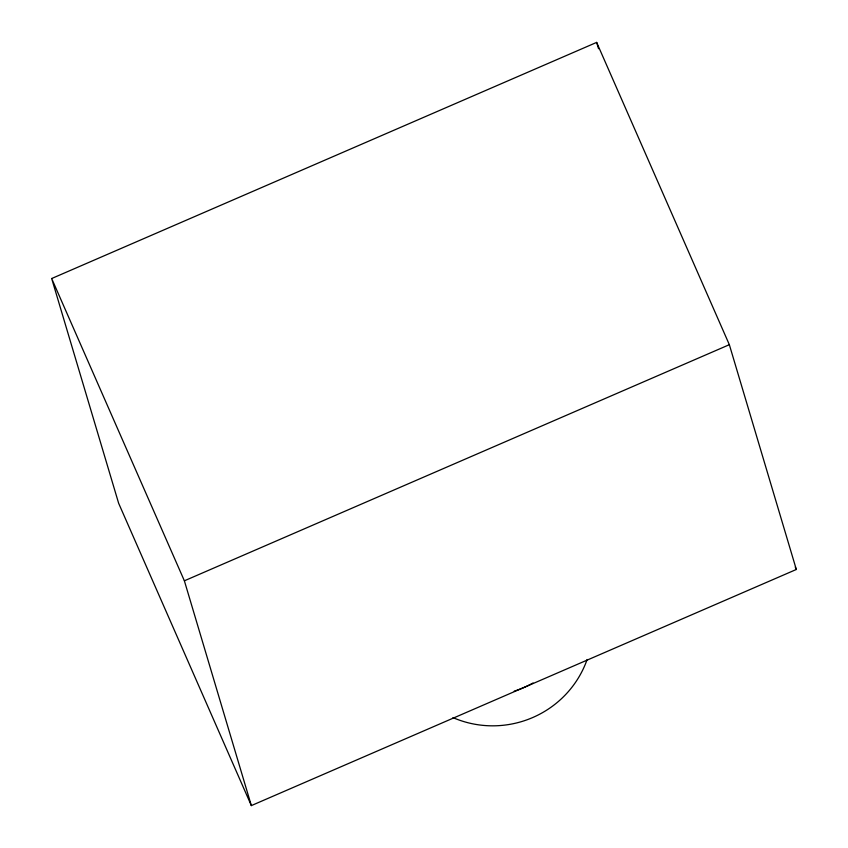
<?xml version="1.0" encoding="UTF-8"?>
<svg xmlns="http://www.w3.org/2000/svg" width="848" height="848" viewBox="0 0 848 848"><rect width="100%" height="100%" fill="white"/><g stroke="black" fill="none" stroke-linecap="round" stroke-linejoin="round"><path stroke-width="1.27" d="M51.675 278.526L596.653 42.4L729.344 344.691L796.325 569.474L251.347 805.6L118.656 503.309L51.675 278.526L184.376 580.806L251.347 805.6M184.376 580.806L729.344 344.691M795.254 567.058L796.325 569.474M596.653 42.4L598.54 48.718M533.042 682.979A99.015 97.064 -16.6 0 1 514.206 691.141M587.134 659.49A99.015 97.064 -16.6 0 1 452.97 717.609"/></g></svg>
